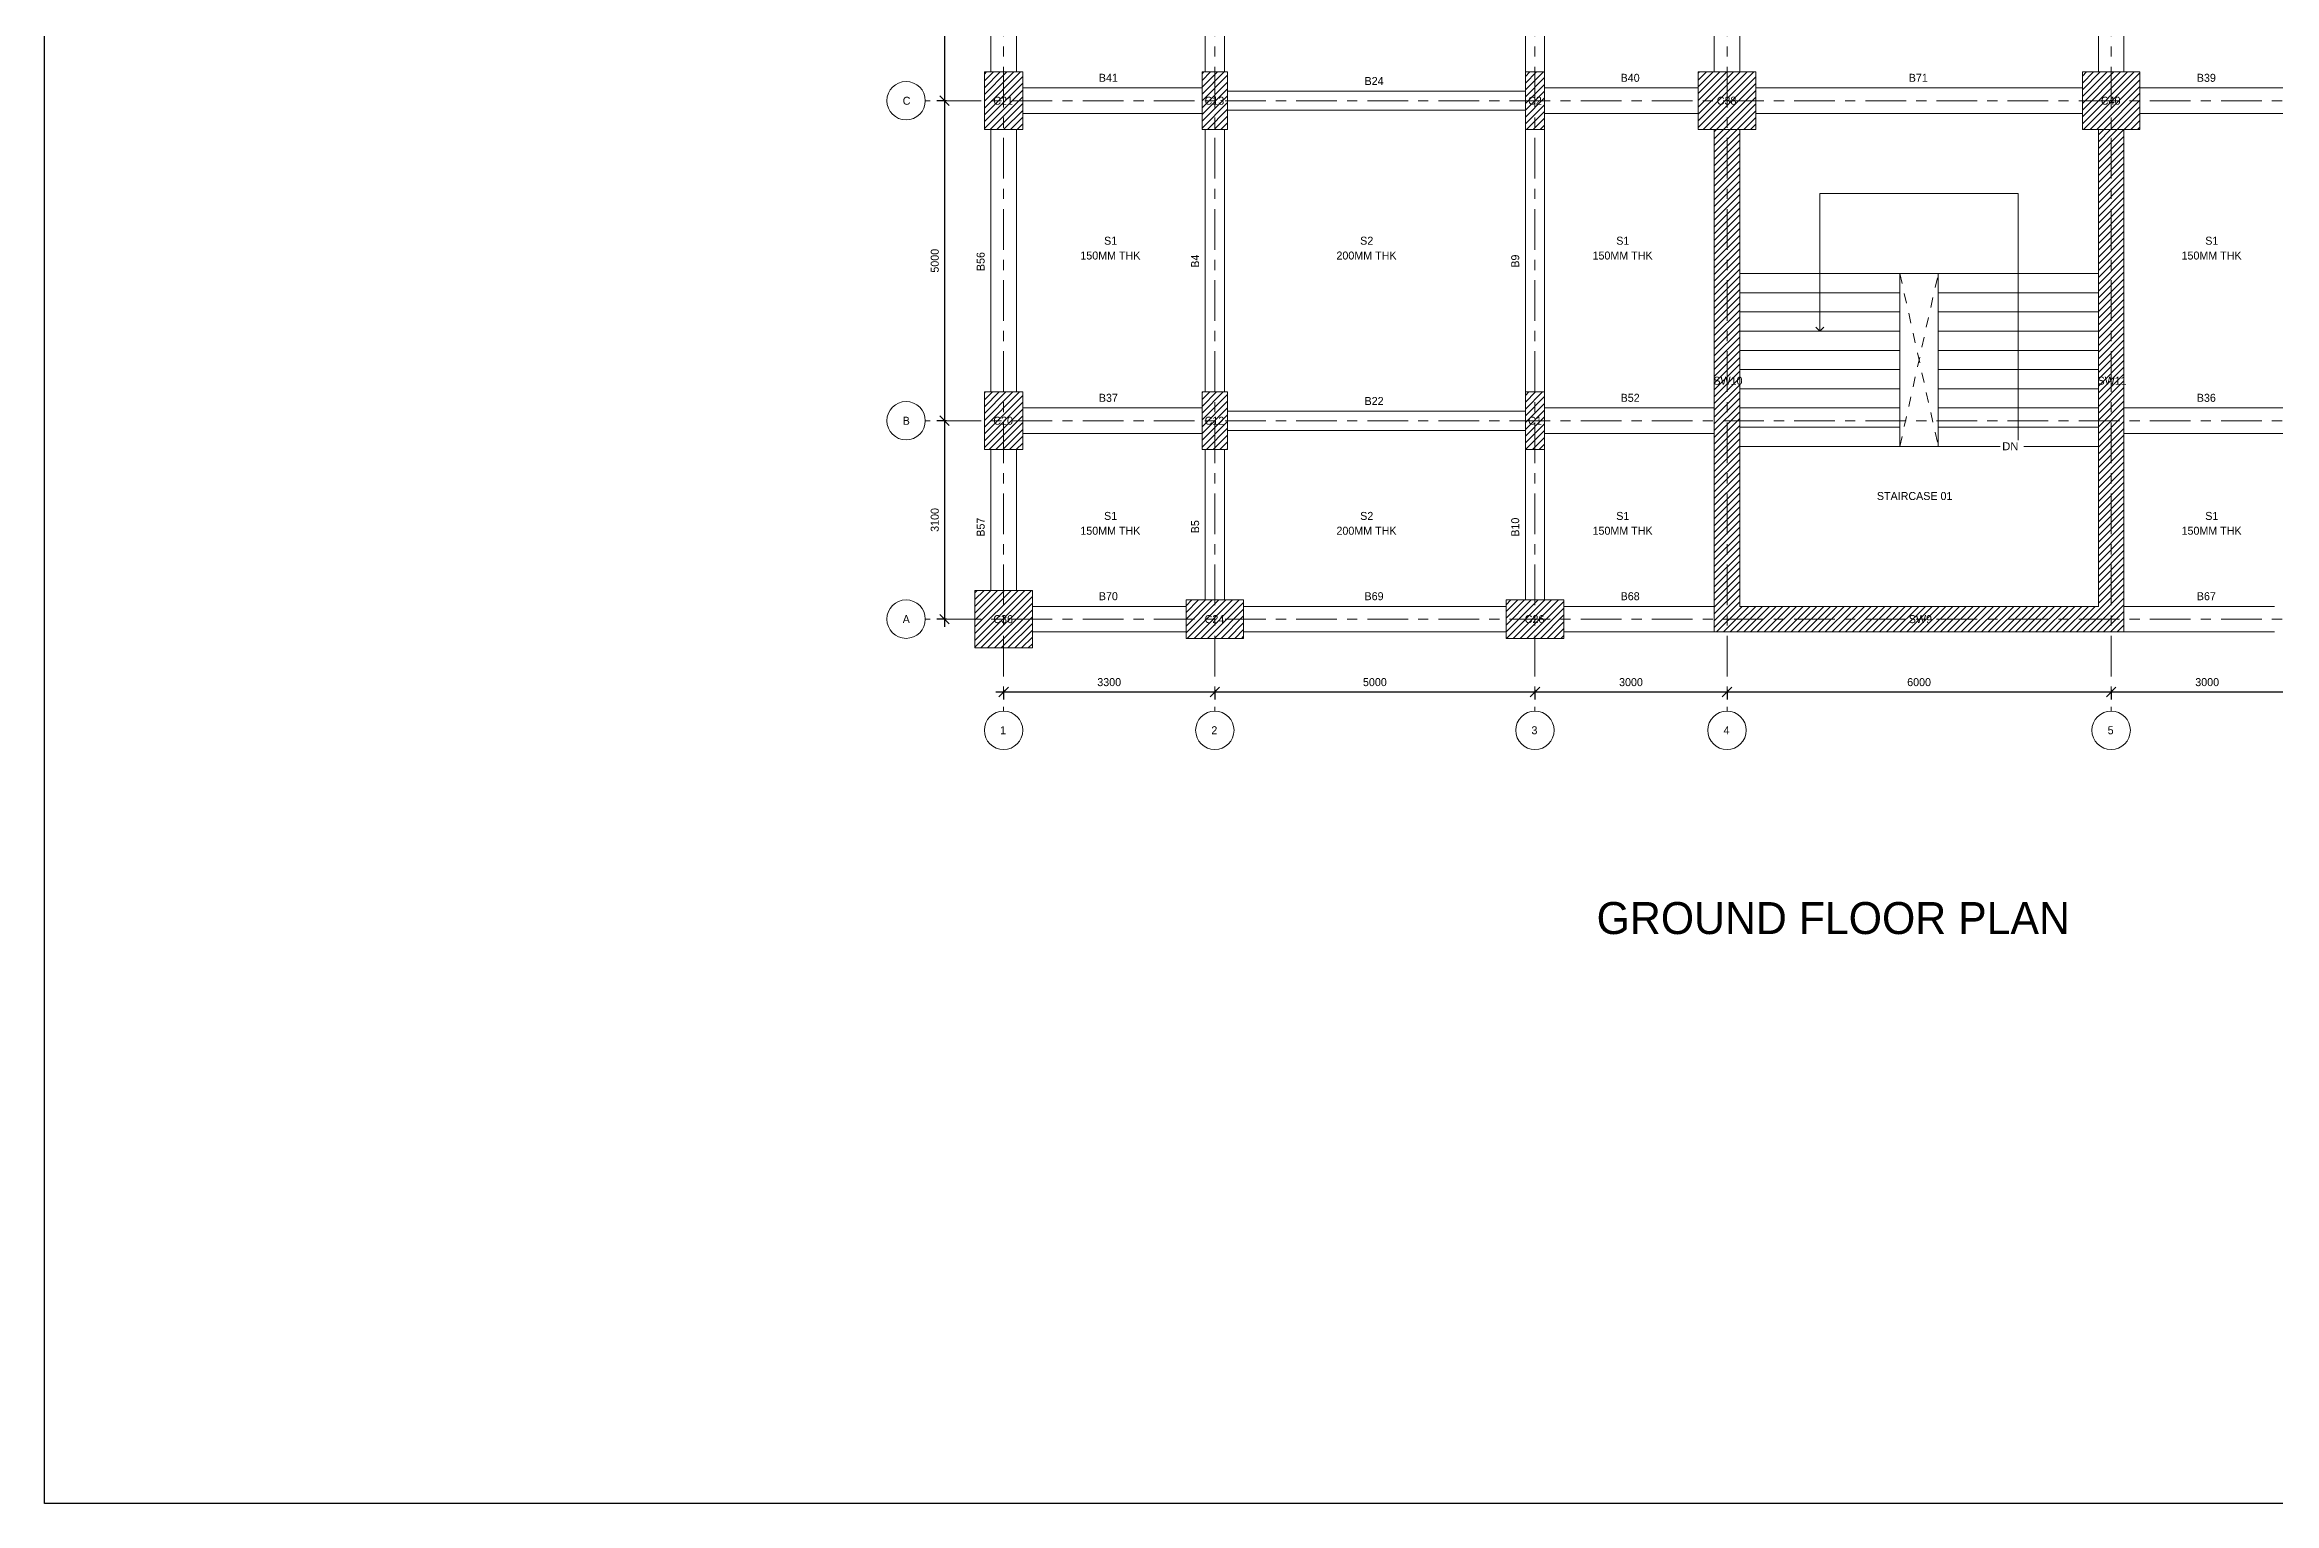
# Model space of a CAD drawing. Header units: millimetres. Extents: x -63539 to 256175, y -13917 to 28816.
# Drawn here: x -15279 to 19550, y -13917 to 8877 of the extents above; entities that cross this region are included whole.
import ezdxf

# ---------------------------------------------------------------- set-up
doc = ezdxf.new("R2010")
doc.units = ezdxf.units.MM
doc.header["$PDMODE"] = 35
for name, pattern in [('Dash', [6.35, 3.175, -3.175]), ('Grid Line', [22.225, 12.7, -3.175, 3.175, -3.175]), ('Overhead', [3.96875, 2.38125, -1.5875])]:
    doc.linetypes.add(name, pattern=pattern)
for name, color, linetype, lineweight in [('A-ANNO-DIMS', 211, 'Continuous', 9), ('A-CUTOUT', 9, 'Dash', 18), ('A-FLOR-IDEN', 11, 'Continuous', 9), ('Boundary', 40, 'Continuous', 30), ('Origin', 40, 'Continuous', 30), ('S-BEAM', 12, 'Continuous', 18), ('S-BEAM-IDEN', 2, 'Continuous', 9), ('S-COLS', 52, 'Continuous', 18), ('S-COLS-IDEN', 171, 'Continuous', 9), ('S-GRID', 3, 'Continuous', 9), ('S-GRID-IDEN', 3, 'Continuous', 9), ('S-STRS', 31, 'Continuous', 18), ('S-STRS-ANNO', 31, 'Continuous', 18), ('S-STRS-IDEN', 31, 'Continuous', 18)]:
    doc.layers.add(name, color=color, linetype=linetype, lineweight=lineweight)
doc.styles.add('Arial', font='arial.ttf', dxfattribs={"height": 125})
doc.styles.add('JetBrains Mono', font='JetBrainsMono-VariableFont_wght.ttf', dxfattribs={"height": 125})
doc.dimstyles.new('Diagonal_-_2_5mm_JetBrains_Mono', dxfattribs={"dimscale": 304.8, "dimtxt": 176.918969, "dimasz": 0.492126, "dimexe": 0.393701, "dimexo": 0.246063, "dimgap": 0.287073, "dimtad": 1, "dimdec": 0, "dimzin": 0, "dimdsep": 46, "dimtxsty": 'JetBrains Mono', "dimblk1": 'OBLIQUE', "dimblk2": 'OBLIQUE', "dimsah": 1, "dimcen": 0.09, "dimdle": 0.393701, "dimazin": 0, "dimtfac": 1, "dimtdec": 4, "dimtix": 1, "dimtmove": 0, "dimatfit": 3, "dimfxl": 1, "dimtvp": 1, "dimtfill": 1, "dimtolj": 1, "dimtzin": 0, "dimarcsym": 2})
pattern_1 = [(45, (0, 0), (-53.033, 53.033), [])]

# ---------------------------------------------------------------- blocks, each defined once
blk = doc.blocks.new('Grid - M_Grid Head - Circle-24584-01 1st Floor Lvl_')
at = {"layer": 'S-GRID-IDEN'}
blk.add_circle((0, 0), 6, dxfattribs=at)
blk = doc.blocks.new('_Oblique')
at = {"color": 0, "linetype": 'ByBlock', "lineweight": -2}
blk.add_line((-0.5, -0.5), (0.5, 0.5), dxfattribs=at)
blk = doc.blocks.new('DIMBLOCK1-01 1st Floor Lvl_')
at = {"layer": 'A-ANNO-DIMS', "color": 0, "lineweight": -2, "transparency": 16777216}
for p, q in [((-420, -1237), (3120, -1237)), ((-300, -1206), (-300, -1357)), ((3000, -1206), (3000, -1357))]:
    blk.add_line(p, q, dxfattribs=at)
at = {"layer": 'Defpoints', "color": 0, "transparency": 16777216}
for p in [(-300, -1131), (3000, -1131), (3000, -1237)]:
    blk.add_point(p, dxfattribs=at)
at = {"layer": 'A-ANNO-DIMS', "color": 0, "lineweight": -2, "transparency": 16777216, "xscale": 150, "yscale": 150, "zscale": 150, "rotation": 180}
blk.add_blockref('_Oblique', (-300, -1237), dxfattribs=at)
at = {"layer": 'A-ANNO-DIMS', "color": 0, "lineweight": -2, "transparency": 16777216, "xscale": 150, "yscale": 150, "zscale": 150}
blk.add_blockref('_Oblique', (3000, -1237), dxfattribs=at)
at = {"layer": 'A-ANNO-DIMS', "color": 0, "transparency": 16777216, "insert": (1350, -1085), "char_height": 125, "width": 496.29, "attachment_point": 5, "style": 'JetBrains Mono', "bg_fill": 3, "box_fill_scale": 1.1, "bg_fill_color": 9, "bg_fill_true_color": 13158600, "bg_fill_transparency": 0}
blk.add_mtext('\\A1;3300', dxfattribs=at)
blk = doc.blocks.new('DIMBLOCK2-01 1st Floor Lvl_')
at = {"layer": 'A-ANNO-DIMS', "color": 0, "lineweight": -2, "transparency": 16777216}
for p, q in [((2880, -1237), (8120, -1237)), ((3000, -1206), (3000, -1357)), ((8000, -1206), (8000, -1357))]:
    blk.add_line(p, q, dxfattribs=at)
at = {"layer": 'Defpoints', "color": 0, "transparency": 16777216}
for p in [(3000, -1131), (8000, -1131), (8000, -1237)]:
    blk.add_point(p, dxfattribs=at)
at = {"layer": 'A-ANNO-DIMS', "color": 0, "lineweight": -2, "transparency": 16777216, "xscale": 150, "yscale": 150, "zscale": 150, "rotation": 180}
blk.add_blockref('_Oblique', (3000, -1237), dxfattribs=at)
at = {"layer": 'A-ANNO-DIMS', "color": 0, "lineweight": -2, "transparency": 16777216, "xscale": 150, "yscale": 150, "zscale": 150}
blk.add_blockref('_Oblique', (8000, -1237), dxfattribs=at)
at = {"layer": 'A-ANNO-DIMS', "color": 0, "transparency": 16777216, "insert": (5500, -1085), "char_height": 125, "width": 496.29, "attachment_point": 5, "style": 'JetBrains Mono', "bg_fill": 3, "box_fill_scale": 1.1, "bg_fill_color": 9, "bg_fill_true_color": 13158600, "bg_fill_transparency": 0}
blk.add_mtext('\\A1;5000', dxfattribs=at)
blk = doc.blocks.new('DIMBLOCK3-01 1st Floor Lvl_')
at = {"layer": 'A-ANNO-DIMS', "color": 0, "lineweight": -2, "transparency": 16777216}
for p, q in [((7880, -1237), (11120, -1237)), ((8000, -1206), (8000, -1357)), ((11000, -1206), (11000, -1357))]:
    blk.add_line(p, q, dxfattribs=at)
at = {"layer": 'Defpoints', "color": 0, "transparency": 16777216}
for p in [(8000, -1131), (11000, -1131), (11000, -1237)]:
    blk.add_point(p, dxfattribs=at)
at = {"layer": 'A-ANNO-DIMS', "color": 0, "lineweight": -2, "transparency": 16777216, "xscale": 150, "yscale": 150, "zscale": 150, "rotation": 180}
blk.add_blockref('_Oblique', (8000, -1237), dxfattribs=at)
at = {"layer": 'A-ANNO-DIMS', "color": 0, "lineweight": -2, "transparency": 16777216, "xscale": 150, "yscale": 150, "zscale": 150}
blk.add_blockref('_Oblique', (11000, -1237), dxfattribs=at)
at = {"layer": 'A-ANNO-DIMS', "color": 0, "transparency": 16777216, "insert": (9500, -1085), "char_height": 125, "width": 496.29, "attachment_point": 5, "style": 'JetBrains Mono', "bg_fill": 3, "box_fill_scale": 1.1, "bg_fill_color": 9, "bg_fill_true_color": 13158600, "bg_fill_transparency": 0}
blk.add_mtext('\\A1;3000', dxfattribs=at)
blk = doc.blocks.new('DIMBLOCK4-01 1st Floor Lvl_')
at = {"layer": 'A-ANNO-DIMS', "color": 0, "lineweight": -2, "transparency": 16777216}
for p, q in [((10880, -1237), (17120, -1237)), ((11000, -1206), (11000, -1357)), ((17000, -1206), (17000, -1357))]:
    blk.add_line(p, q, dxfattribs=at)
at = {"layer": 'Defpoints', "color": 0, "transparency": 16777216}
for p in [(11000, -1131), (17000, -1131), (17000, -1237)]:
    blk.add_point(p, dxfattribs=at)
at = {"layer": 'A-ANNO-DIMS', "color": 0, "lineweight": -2, "transparency": 16777216, "xscale": 150, "yscale": 150, "zscale": 150, "rotation": 180}
blk.add_blockref('_Oblique', (11000, -1237), dxfattribs=at)
at = {"layer": 'A-ANNO-DIMS', "color": 0, "lineweight": -2, "transparency": 16777216, "xscale": 150, "yscale": 150, "zscale": 150}
blk.add_blockref('_Oblique', (17000, -1237), dxfattribs=at)
at = {"layer": 'A-ANNO-DIMS', "color": 0, "transparency": 16777216, "insert": (14000, -1085), "char_height": 125, "width": 496.29, "attachment_point": 5, "style": 'JetBrains Mono', "bg_fill": 3, "box_fill_scale": 1.1, "bg_fill_color": 9, "bg_fill_true_color": 13158600, "bg_fill_transparency": 0}
blk.add_mtext('\\A1;6000', dxfattribs=at)
blk = doc.blocks.new('DIMBLOCK5-01 1st Floor Lvl_')
at = {"layer": 'A-ANNO-DIMS', "color": 0, "lineweight": -2, "transparency": 16777216}
for p, q in [((16880, -1237), (20120, -1237)), ((17000, -1206), (17000, -1357)), ((20000, -1206), (20000, -1357))]:
    blk.add_line(p, q, dxfattribs=at)
at = {"layer": 'Defpoints', "color": 0, "transparency": 16777216}
for p in [(17000, -1131), (20000, -1131), (20000, -1237)]:
    blk.add_point(p, dxfattribs=at)
at = {"layer": 'A-ANNO-DIMS', "color": 0, "lineweight": -2, "transparency": 16777216, "xscale": 150, "yscale": 150, "zscale": 150, "rotation": 180}
blk.add_blockref('_Oblique', (17000, -1237), dxfattribs=at)
at = {"layer": 'A-ANNO-DIMS', "color": 0, "lineweight": -2, "transparency": 16777216, "xscale": 150, "yscale": 150, "zscale": 150}
blk.add_blockref('_Oblique', (20000, -1237), dxfattribs=at)
at = {"layer": 'A-ANNO-DIMS', "color": 0, "transparency": 16777216, "insert": (18500, -1085), "char_height": 125, "width": 496.29, "attachment_point": 5, "style": 'JetBrains Mono', "bg_fill": 3, "box_fill_scale": 1.1, "bg_fill_color": 9, "bg_fill_true_color": 13158600, "bg_fill_transparency": 0}
blk.add_mtext('\\A1;3000', dxfattribs=at)
blk = doc.blocks.new('DIMBLOCK10-01 1st Floor Lvl_')
at = {"layer": 'A-ANNO-DIMS', "color": 0, "lineweight": -2, "transparency": 16777216}
for p, q in [((-1191, 11000), (-1342, 11000)), ((-1222, 11120), (-1222, 7880)), ((-1191, 8000), (-1342, 8000))]:
    blk.add_line(p, q, dxfattribs=at)
at = {"layer": 'Defpoints', "color": 0, "transparency": 16777216}
for p in [(-1116, 11000), (-1222, 8000), (-1116, 8000)]:
    blk.add_point(p, dxfattribs=at)
at = {"layer": 'A-ANNO-DIMS', "color": 0, "lineweight": -2, "transparency": 16777216, "xscale": 150, "yscale": 150, "zscale": 150}
for p, rotation in [((-1222, 11000), 90), ((-1222, 8000), 270)]:
    blk.add_blockref('_Oblique', p, dxfattribs=dict(at, rotation=rotation))
at = {"layer": 'A-ANNO-DIMS', "color": 0, "transparency": 16777216, "insert": (-1374, 9500), "char_height": 125, "width": 496.29, "attachment_point": 5, "rotation": 90, "style": 'JetBrains Mono', "bg_fill": 3, "box_fill_scale": 1.1, "bg_fill_color": 9, "bg_fill_true_color": 13158600, "bg_fill_transparency": 0}
blk.add_mtext('\\A1;3000', dxfattribs=at)
blk = doc.blocks.new('DIMBLOCK11-01 1st Floor Lvl_')
at = {"layer": 'A-ANNO-DIMS', "color": 0, "lineweight": -2, "transparency": 16777216}
for p, q in [((-1222, 8120), (-1222, 2880)), ((-1191, 8000), (-1342, 8000)), ((-1191, 3000), (-1342, 3000))]:
    blk.add_line(p, q, dxfattribs=at)
at = {"layer": 'Defpoints', "color": 0, "transparency": 16777216}
for p in [(-1116, 8000), (-1222, 3000), (-1116, 3000)]:
    blk.add_point(p, dxfattribs=at)
at = {"layer": 'A-ANNO-DIMS', "color": 0, "lineweight": -2, "transparency": 16777216, "xscale": 150, "yscale": 150, "zscale": 150}
for p, rotation in [((-1222, 8000), 90), ((-1222, 3000), 270)]:
    blk.add_blockref('_Oblique', p, dxfattribs=dict(at, rotation=rotation))
at = {"layer": 'A-ANNO-DIMS', "color": 0, "transparency": 16777216, "insert": (-1374, 5500), "char_height": 125, "width": 496.29, "attachment_point": 5, "rotation": 90, "style": 'JetBrains Mono', "bg_fill": 3, "box_fill_scale": 1.1, "bg_fill_color": 9, "bg_fill_true_color": 13158600, "bg_fill_transparency": 0}
blk.add_mtext('\\A1;5000', dxfattribs=at)
blk = doc.blocks.new('DIMBLOCK12-01 1st Floor Lvl_')
at = {"layer": 'A-ANNO-DIMS', "color": 0, "lineweight": -2, "transparency": 16777216}
for p, q in [((-1191, 3000), (-1342, 3000)), ((-1222, 3120), (-1222, -220)), ((-1191, -100), (-1342, -100))]:
    blk.add_line(p, q, dxfattribs=at)
at = {"layer": 'Defpoints', "color": 0, "transparency": 16777216}
for p in [(-1116, 3000), (-1222, -100), (-1116, -100)]:
    blk.add_point(p, dxfattribs=at)
at = {"layer": 'A-ANNO-DIMS', "color": 0, "lineweight": -2, "transparency": 16777216, "xscale": 150, "yscale": 150, "zscale": 150}
for p, rotation in [((-1222, 3000), 90), ((-1222, -100), 270)]:
    blk.add_blockref('_Oblique', p, dxfattribs=dict(at, rotation=rotation))
at = {"layer": 'A-ANNO-DIMS', "color": 0, "transparency": 16777216, "insert": (-1374, 1450), "char_height": 125, "width": 496.29, "attachment_point": 5, "rotation": 90, "style": 'JetBrains Mono', "bg_fill": 3, "box_fill_scale": 1.1, "bg_fill_color": 9, "bg_fill_true_color": 13158600, "bg_fill_transparency": 0}
blk.add_mtext('\\A1;3100', dxfattribs=at)

msp = doc.modelspace()

# ---------------------------------------------------------------- hatches: boundary and pattern name
at = {"layer": 'S-COLS'}
h = msp.add_hatch(dxfattribs=at)
h.set_pattern_fill('FP_2', color=8, style=0, pattern_type=2)
h.set_pattern_definition(pattern_1)
h.paths.add_polyline_path([(0, 7550), (0, 8450), (-600, 8450), (-600, 7550)])
h = msp.add_hatch(dxfattribs=at)
h.set_pattern_fill('FP_1', color=8, style=0, pattern_type=2)
h.set_pattern_definition(pattern_1)
h.paths.add_polyline_path([(3200, 7550), (3200, 8450), (2800, 8450), (2800, 7550)])
h = msp.add_hatch(dxfattribs=at)
h.set_pattern_fill('FP_1', color=8, style=0, pattern_type=2)
h.set_pattern_definition(pattern_1)
h.paths.add_polyline_path([(8150, 7550), (8150, 8450), (7850, 8450), (7850, 7550)])
h = msp.add_hatch(dxfattribs=at)
h.set_pattern_fill('FP_1', color=8, style=0, pattern_type=2)
h.set_pattern_definition(pattern_1)
h.paths.add_polyline_path([(11450, 7550), (11450, 8450), (10550, 8450), (10550, 7550)])
h = msp.add_hatch(dxfattribs=at)
h.set_pattern_fill('FP_1', color=8, style=0, pattern_type=2)
h.set_pattern_definition(pattern_1)
h.paths.add_polyline_path([(17450, 7550), (17450, 8450), (16550, 8450), (16550, 7550)])
h = msp.add_hatch(dxfattribs=at)
h.set_pattern_fill('FP_1', color=8, style=0, pattern_type=2)
h.set_pattern_definition(pattern_1)
h.paths.add_polyline_path([(11200, -300), (11200, 7550), (10800, 7550), (10800, -300)])
h = msp.add_hatch(dxfattribs=at)
h.set_pattern_fill('FP_1', color=8, style=0, pattern_type=2)
h.set_pattern_definition(pattern_1)
h.paths.add_polyline_path([(17200, -300), (17200, 7550), (16800, 7550), (16800, -300)])
h = msp.add_hatch(dxfattribs=at)
h.set_pattern_fill('FP_1', color=8, style=0, pattern_type=2)
h.set_pattern_definition(pattern_1)
h.paths.add_polyline_path([(0, 2550), (0, 3450), (-600, 3450), (-600, 2550)])
h = msp.add_hatch(dxfattribs=at)
h.set_pattern_fill('FP_1', color=8, style=0, pattern_type=2)
h.set_pattern_definition(pattern_1)
h.paths.add_polyline_path([(3200, 2550), (3200, 3450), (2800, 3450), (2800, 2550)])
h = msp.add_hatch(dxfattribs=at)
h.set_pattern_fill('FP_1', color=8, style=0, pattern_type=2)
h.set_pattern_definition(pattern_1)
h.paths.add_polyline_path([(7850, 2550), (8150, 2550), (8150, 3450), (7850, 3450), (7850, 3395.8)])
h = msp.add_hatch(dxfattribs=at)
h.set_pattern_fill('FP_1', color=8, style=0, pattern_type=2)
h.set_pattern_definition(pattern_1)
h.paths.add_polyline_path([(150, -550), (150, 350), (-750, 350), (-750, -550)])
h = msp.add_hatch(dxfattribs=at)
h.set_pattern_fill('FP_1', color=8, style=0, pattern_type=2)
h.set_pattern_definition(pattern_1)
h.paths.add_polyline_path([(3450, -400), (3450, 200), (2550, 200), (2550, -400)])
h = msp.add_hatch(dxfattribs=at)
h.set_pattern_fill('FP_1', color=8, style=0, pattern_type=2)
h.set_pattern_definition(pattern_1)
h.paths.add_polyline_path([(8450, -400), (8450, 200), (7550, 200), (7550, -400)])
h = msp.add_hatch(dxfattribs=at)
h.set_pattern_fill('FP_1', color=8, style=0, pattern_type=2)
h.set_pattern_definition(pattern_1)
h.paths.add_polyline_path([(16800, -300), (16800, 100), (11200, 100), (11200, -300), (14379, -300)])

# ---------------------------------------------------------------- linework, layer by layer
at = {"layer": 'A-CUTOUT', "ltscale": 50}
for p, q in [((13700, 5300), (14300, 2600)), ((13700, 2600), (14300, 5300))]:
    msp.add_line(p, q, dxfattribs=at)
at = {"layer": 'Origin'}
msp.add_point((11200, 7550), dxfattribs=at)
at = {"layer": 'S-BEAM'}
for p, q in [((-500, 10550), (-500, 8450)), ((-100, 8450), (-100, 10550)), ((2850, 10550), (2850, 8450)), ((3150, 8450), (3150, 10550)), ((7850, 10550), (7850, 8450)), ((8150, 8450), (8150, 10550)), ((10800, 10596.9), (10800, 8450)), ((11200, 8450), (11200, 10596.9)), ((16800, 10596.9), (16800, 8450)), ((17200, 8450), (17200, 10596.9)), ((2800, 8200), (0, 8200)), ((7850, 8150), (3200, 8150)), ((10550, 8200), (8150, 8200)), ((16550, 8200), (11450, 8200)), ((19850, 8200), (17450, 8200)), ((0, 7800), (2800, 7800)), ((3200, 7850), (7850, 7850)), ((8150, 7800), (10550, 7800)), ((11450, 7800), (16550, 7800)), ((17450, 7800), (19850, 7800)), ((-500, 7550), (-500, 3450)), ((-100, 3450), (-100, 7550)), ((2850, 7550), (2850, 3450)), ((3150, 3450), (3150, 7550)), ((7850, 7550), (7850, 3450)), ((8150, 3450), (8150, 7550)), ((2800, 3200), (0, 3200)), ((7850, 3150), (3200, 3150)), ((10800, 3200), (8150, 3200)), ((19850, 3200), (17200, 3200)), ((0, 2800), (2800, 2800)), ((3200, 2850), (7850, 2850)), ((8150, 2800), (10800, 2800)), ((17200, 2800), (19850, 2800)), ((-500, 2550), (-500, 350)), ((-100, 350), (-100, 2550)), ((2850, 2550), (2850, 200)), ((3150, 200), (3150, 2550)), ((7850, 2550), (7850, 200)), ((8150, 200), (8150, 2550)), ((2550, 100), (150, 100)), ((7550, 100), (3450, 100)), ((10800, 100), (8450, 100)), ((19550, 100), (17200, 100)), ((150, -300), (2550, -300)), ((3450, -300), (7550, -300)), ((8450, -300), (10800, -300)), ((17200, -300), (19550, -300))]:
    msp.add_line(p, q, dxfattribs=at)
at = {"layer": 'S-COLS'}
for p, q in [((-600, 8450), (0, 8450)), ((-600, 7550), (-600, 8450)), ((0, 8450), (0, 7550)), ((2800, 8450), (3200, 8450)), ((2800, 7550), (2800, 8450)), ((3200, 8450), (3200, 7550)), ((7850, 8450), (8150, 8450)), ((7850, 7550), (7850, 8450)), ((8150, 8450), (8150, 7550)), ((10550, 8450), (11450, 8450)), ((10550, 7550), (10550, 8450)), ((11450, 8450), (11450, 7550)), ((16550, 8450), (17450, 8450)), ((16550, 7550), (16550, 8450)), ((17450, 8450), (17450, 7550)), ((0, 7550), (-600, 7550)), ((3200, 7550), (2800, 7550)), ((8150, 7550), (7850, 7550)), ((11450, 7550), (10550, 7550)), ((10800, 7550), (11200, 7550)), ((10800, -300), (10800, 7550)), ((11200, 7550), (11200, 100)), ((17450, 7550), (16550, 7550)), ((16800, 7550), (17200, 7550)), ((16800, 100), (16800, 7550)), ((17200, 7550), (17200, -300)), ((-600, 3450), (0, 3450)), ((-600, 2550), (-600, 3450)), ((0, 3450), (0, 2550)), ((2800, 3450), (3200, 3450)), ((2800, 2550), (2800, 3450)), ((3200, 3450), (3200, 2550)), ((7850, 3450), (8150, 3450)), ((7850, 2550), (7850, 3450)), ((8150, 3450), (8150, 2550)), ((0, 2550), (-600, 2550)), ((3200, 2550), (2800, 2550)), ((8150, 2550), (7850, 2550)), ((-750, 350), (150, 350)), ((-750, -550), (-750, 350)), ((150, 350), (150, -550)), ((2550, 200), (3450, 200)), ((2550, -400), (2550, 200)), ((3450, 200), (3450, -400)), ((7550, 200), (8450, 200)), ((7550, -400), (7550, 200)), ((8450, 200), (8450, -400)), ((11200, 100), (16800, 100)), ((11200, -300), (10800, -300)), ((16800, -300), (11200, -300)), ((17200, -300), (16800, -300)), ((150, -550), (-750, -550)), ((3450, -400), (2550, -400)), ((8450, -400), (7550, -400))]:
    msp.add_line(p, q, dxfattribs=at)
at = {"layer": 'S-GRID', "linetype": 'Grid Line', "ltscale": 50}
for p, q in [((-300, 21865.2), (-300, -1537.1)), ((3000, 21865.2), (3000, -1537.1)), ((8000, 21865.2), (8000, -1537.1)), ((11000, 21865.2), (11000, -1537.1)), ((17000, 21865.2), (17000, -1537.1)), ((30464.7, 8000), (-1522.2, 8000)), ((30464.7, 3000), (-1522.2, 3000)), ((30464.7, -100), (-1522.2, -100))]:
    msp.add_line(p, q, dxfattribs=at)
at = {"layer": 'S-STRS'}
for p, q in [((11200, 5300), (13700, 5300)), ((13700, 5300), (14300, 5300)), ((13700, 5000), (13700, 5300)), ((16800, 5300), (14300, 5300)), ((14300, 5300), (14300, 5000)), ((11200, 5000), (13700, 5000)), ((13700, 4700), (13700, 5000)), ((14300, 5000), (14300, 4700)), ((16800, 5000), (14300, 5000)), ((11200, 4700), (13700, 4700)), ((13700, 4400), (13700, 4700)), ((14300, 4700), (14300, 4400)), ((16800, 4700), (14300, 4700)), ((11200, 4400), (13700, 4400)), ((13700, 4100), (13700, 4400)), ((14300, 4400), (14300, 4100)), ((16800, 4400), (14300, 4400)), ((11200, 4100), (13700, 4100)), ((13700, 3800), (13700, 4100)), ((14300, 4100), (14300, 3800)), ((16800, 4100), (14300, 4100)), ((11200, 3800), (13700, 3800)), ((11200, 3500), (13700, 3500)), ((13700, 3500), (13700, 3800)), ((13700, 3200), (13700, 3500)), ((14300, 3800), (14300, 3500)), ((16800, 3800), (14300, 3800)), ((14300, 3500), (14300, 3200)), ((16800, 3500), (14300, 3500)), ((11200, 3200), (13700, 3200)), ((13700, 2900), (13700, 3200)), ((14300, 3200), (14300, 2900)), ((16800, 3200), (14300, 3200)), ((11200, 2900), (13700, 2900)), ((13700, 2600), (13700, 2900)), ((14300, 2900), (14300, 2600)), ((16800, 2900), (14300, 2900)), ((11200, 2600), (11200, 100)), ((14300, 2600), (11200, 2600)), ((16800, 2600), (14300, 2600)), ((16800, 100), (16800, 2600)), ((11200, 100), (16800, 100))]:
    msp.add_line(p, q, dxfattribs=at)
at = {"layer": 'S-STRS', "linetype": 'Overhead'}
for p, q in [((11200, 5300), (13700, 5300)), ((16800, 5300), (14300, 5300)), ((11200, 5000), (13700, 5000)), ((16800, 5000), (14300, 5000)), ((11200, 4700), (13700, 4700)), ((16800, 4700), (14300, 4700)), ((11200, 4400), (13700, 4400)), ((16800, 4400), (14300, 4400)), ((11200, 4100), (13700, 4100)), ((16800, 4100), (14300, 4100)), ((11200, 3800), (13700, 3800)), ((11200, 3500), (13700, 3500)), ((16800, 3800), (14300, 3800)), ((16800, 3500), (14300, 3500)), ((11200, 3200), (13700, 3200)), ((16800, 3200), (14300, 3200)), ((11200, 2900), (13700, 2900)), ((16800, 2900), (14300, 2900)), ((16800, 2600), (14300, 2600))]:
    msp.add_line(p, q, dxfattribs=at)
at = {"layer": 'S-STRS-ANNO'}
for p, q in [((12450, 6550), (15550, 6550)), ((12450, 5300), (12450, 6550)), ((15550, 6550), (15550, 5300)), ((12450, 5000), (12450, 5300)), ((15550, 5300), (15550, 5000)), ((12450, 4700), (12450, 5000)), ((15550, 5000), (15550, 4700)), ((12450, 4400), (12450, 4700)), ((15550, 4700), (15550, 4400)), ((12450, 4400), (12387.5, 4462.5)), ((12450, 4400), (12512.5, 4462.5)), ((15550, 4400), (15550, 4100)), ((15550, 4100), (15550, 3800)), ((15550, 3800), (15550, 3500)), ((15550, 3500), (15550, 3200)), ((15550, 3200), (15550, 2900)), ((15550, 2900), (15550, 2600))]:
    msp.add_line(p, q, dxfattribs=at)

# ---------------------------------------------------------------- block references
at = {"layer": 'S-GRID-IDEN', "xscale": 49.99999999999998, "yscale": 49.99999999999998, "zscale": 49.99999999999998}
for p, rotation in [((-1822.2, 8000), 89.99999999999982), ((-1822.2, 3000), 89.99999999999982), ((-1822.2, -100), 89.99999999999982), ((-300, -1837.1), 180), ((3000, -1837.1), 180), ((8000, -1837.1), 180), ((11000, -1837.1), 180), ((17000, -1837.1), 180)]:
    msp.add_blockref('Grid - M_Grid Head - Circle-24584-01 1st Floor Lvl_', p, dxfattribs=dict(at, rotation=rotation))

# ---------------------------------------------------------------- texts
at = {"layer": 'A-CUTOUT', "insert": (8963.2, -4520.6), "char_height": 500, "attachment_point": 1, "style": 'JetBrains Mono'}
msp.add_mtext_dynamic_manual_height_columns('GROUND FLOOR PLAN', width=10206.072, gutter_width=1, heights=[0], dxfattribs=at)
at = {"layer": 'A-FLOR-IDEN', "char_height": 125, "width": 256.54, "attachment_point": 1, "style": 'JetBrains Mono', "bg_fill": 3, "box_fill_scale": 1.25, "bg_fill_color": 9, "bg_fill_true_color": 13158600, "bg_fill_transparency": 0}
for s, insert in [('S1', (1270.1, 5875.3)), ('S2', (5270.1, 5875.3)), ('S1', (9270.1, 5875.3)), ('S1', (18470.1, 5875.3)), ('S1', (1270.1, 1575.3)), ('S2', (5270.1, 1575.3)), ('S1', (9270.1, 1575.3)), ('S1', (18470.1, 1575.3))]:
    msp.add_mtext(s, dxfattribs=dict(at, insert=insert))
at = {"layer": 'S-BEAM-IDEN', "char_height": 125, "width": 384.81, "attachment_point": 1, "style": 'JetBrains Mono'}
for s, insert in [('B41', (1188.3, 8420.6)), ('B24', (5338.3, 8370.6)), ('B40', (9338.3, 8420.6)), ('B71', (13838.3, 8420.6)), ('B39', (18338.3, 8420.6)), ('B37', (1188.3, 3420.6)), ('B22', (5338.3, 3370.6)), ('B52', (9338.3, 3420.6)), ('B36', (18338.3, 3420.6)), ('B70', (1188.3, 320.6)), ('B69', (5338.3, 320.6)), ('B68', (9338.3, 320.6)), ('B67', (18338.3, 320.6))]:
    msp.add_mtext(s, dxfattribs=dict(at, insert=insert))
at = {"layer": 'S-BEAM-IDEN', "char_height": 125, "attachment_point": 1, "rotation": 90, "style": 'JetBrains Mono'}
for s, insert, width in [('B56', (-720.6, 5338.3), 384.81), ('B4', (2629.4, 5391.3), 256.54), ('B9', (7629.4, 5391.3), 256.54), ('B57', (-720.6, 1188.3), 384.81), ('B5', (2629.4, 1241.3), 256.54), ('B10', (7629.4, 1188.3), 384.81)]:
    msp.add_mtext(s, dxfattribs=dict(at, insert=insert, width=width))
at = {"layer": 'S-COLS-IDEN', "char_height": 125, "attachment_point": 1, "style": 'JetBrains Mono'}
for s, insert, width in [('C21', (-459.8, 8062.7), 384.81), ('C13', (2840.2, 8062.7), 384.81), ('C2', (7893.2, 8062.7), 256.54), ('C38', (10840.2, 8062.7), 384.81), ('C40', (16840.2, 8062.7), 384.81), ('SW10', (10787.5, 3687.7), 513.08), ('SW11', (16787.5, 3687.7), 513.08), ('C20', (-459.8, 3062.7), 384.81), ('C12', (2840.2, 3062.7), 384.81), ('C1', (7893.2, 3062.7), 256.54), ('C36', (-459.8, -37.3), 384.81), ('C24', (2840.2, -37.3), 384.81), ('C26', (7840.2, -37.3), 384.81), ('SW9', (13840.2, -37.3), 384.81)]:
    msp.add_mtext(s, dxfattribs=dict(at, insert=insert, width=width))
at = {"layer": 'S-STRS-IDEN', "insert": (13340.9, 1886.7), "char_height": 125, "width": 1539.24, "attachment_point": 1, "style": 'JetBrains Mono', "bg_fill": 3, "box_fill_scale": 1.25, "bg_fill_color": 9, "bg_fill_true_color": 13158600, "bg_fill_transparency": 0}
msp.add_mtext('STAIRCASE 01', dxfattribs=at)

# ---------------------------------------------------------------- next in the draw order: texts
at = {"layer": 'A-FLOR-IDEN', "char_height": 125, "width": 1154.43, "attachment_point": 1, "style": 'JetBrains Mono', "bg_fill": 3, "box_fill_scale": 1.25, "bg_fill_color": 9, "bg_fill_true_color": 13158600, "bg_fill_transparency": 0}
for s, insert in [('150MM THK', (899.6, 5643.8)), ('200MM THK', (4899.6, 5643.8)), ('150MM THK', (8899.6, 5643.8)), ('150MM THK', (18099.6, 5643.8)), ('150MM THK', (899.6, 1343.8)), ('200MM THK', (4899.6, 1343.8)), ('150MM THK', (8899.6, 1343.8)), ('150MM THK', (18099.6, 1343.8))]:
    msp.add_mtext(s, dxfattribs=dict(at, insert=insert))
at = {"layer": 'S-GRID-IDEN', "char_height": 125, "width": 128.27, "attachment_point": 1, "style": 'JetBrains Mono', "bg_fill": 3, "box_fill_scale": 1.25, "bg_fill_color": 9, "bg_fill_true_color": 13158600, "bg_fill_transparency": 0}
for s, insert in [('C', (-1875.4, 8062.1)), ('B', (-1875.4, 3062.1)), ('A', (-1875.4, -37.9)), ('1', (-354.4, -1773.7)), ('2', (2945.6, -1773.7)), ('3', (7945.6, -1773.7)), ('4', (10945.6, -1773.7)), ('5', (16945.6, -1773.7))]:
    msp.add_mtext(s, dxfattribs=dict(at, insert=insert))
at = {"layer": 'S-STRS-IDEN', "insert": (15298.9, 2664.2), "char_height": 125, "width": 301.369, "attachment_point": 1, "line_spacing_factor": 0.941778, "style": 'Arial', "bg_fill": 3, "box_fill_scale": 1.25, "bg_fill_color": 9, "bg_fill_true_color": 13158600, "bg_fill_transparency": 0}
msp.add_mtext('DN', dxfattribs=at)

# ---------------------------------------------------------------- next in the draw order: dimensions: what is measured, and where the dimension line sits
at = {"layer": 'A-ANNO-DIMS'}
dim = msp.add_linear_dim(base=(-1222.2, 8000), p1=(-1116.1, 11000), p2=(-1116.1, 8000), angle=90, dimstyle='Diagonal_-_2_5mm_JetBrains_Mono', override={"dimpost": '<>', "dimfxl": 3000}, dxfattribs=at)
dim.commit()
dim.dimension.update_dxf_attribs({"geometry": 'DIMBLOCK10-01 1st Floor Lvl_', "text_midpoint": (-1373.9, 9500)})
dim = msp.add_linear_dim(base=(3000, -1237.1), p1=(-300, -1131.1), p2=(3000, -1131.1), dimstyle='Diagonal_-_2_5mm_JetBrains_Mono', override={"dimpost": '<>', "dimfxl": 3300}, dxfattribs=at)
dim.commit()
dim.dimension.update_dxf_attribs({"geometry": 'DIMBLOCK1-01 1st Floor Lvl_', "text_midpoint": (1350, -1085.4)})

# ---------------------------------------------------------------- next in the draw order: dimensions: what is measured, and where the dimension line sits
dim = msp.add_linear_dim(base=(-1222.2, 3000), p1=(-1116.1, 8000), p2=(-1116.1, 3000), angle=90, dimstyle='Diagonal_-_2_5mm_JetBrains_Mono', override={"dimpost": '<>', "dimfxl": 5000}, dxfattribs=at)
dim.commit()
dim.dimension.update_dxf_attribs({"geometry": 'DIMBLOCK11-01 1st Floor Lvl_', "text_midpoint": (-1373.9, 5500)})
dim = msp.add_linear_dim(base=(8000, -1237.1), p1=(3000, -1131.1), p2=(8000, -1131.1), dimstyle='Diagonal_-_2_5mm_JetBrains_Mono', override={"dimpost": '<>', "dimfxl": 5000}, dxfattribs=at)
dim.commit()
dim.dimension.update_dxf_attribs({"geometry": 'DIMBLOCK2-01 1st Floor Lvl_', "text_midpoint": (5500, -1085.4)})

# ---------------------------------------------------------------- next in the draw order: dimensions: what is measured, and where the dimension line sits
dim = msp.add_linear_dim(base=(-1222.2, -100), p1=(-1116.1, 3000), p2=(-1116.1, -100), angle=90, dimstyle='Diagonal_-_2_5mm_JetBrains_Mono', override={"dimpost": '<>', "dimfxl": 3100}, dxfattribs=at)
dim.commit()
dim.dimension.update_dxf_attribs({"geometry": 'DIMBLOCK12-01 1st Floor Lvl_', "text_midpoint": (-1373.9, 1450)})
dim = msp.add_linear_dim(base=(11000, -1237.1), p1=(8000, -1131.1), p2=(11000, -1131.1), dimstyle='Diagonal_-_2_5mm_JetBrains_Mono', override={"dimpost": '<>', "dimfxl": 3000}, dxfattribs=at)
dim.commit()
dim.dimension.update_dxf_attribs({"geometry": 'DIMBLOCK3-01 1st Floor Lvl_', "text_midpoint": (9500, -1085.4)})

# ---------------------------------------------------------------- next in the draw order: dimensions: what is measured, and where the dimension line sits
dim = msp.add_linear_dim(base=(17000, -1237.1), p1=(11000, -1131.1), p2=(17000, -1131.1), dimstyle='Diagonal_-_2_5mm_JetBrains_Mono', override={"dimpost": '<>', "dimfxl": 6000}, dxfattribs=at)
dim.commit()
dim.dimension.update_dxf_attribs({"geometry": 'DIMBLOCK4-01 1st Floor Lvl_', "text_midpoint": (14000, -1085.4)})

# ---------------------------------------------------------------- next in the draw order: dimensions: what is measured, and where the dimension line sits
dim = msp.add_linear_dim(base=(20000, -1237.1), p1=(17000, -1131.1), p2=(20000, -1131.1), dimstyle='Diagonal_-_2_5mm_JetBrains_Mono', override={"dimpost": '<>', "dimfxl": 3000}, dxfattribs=at)
dim.commit()
dim.dimension.update_dxf_attribs({"geometry": 'DIMBLOCK5-01 1st Floor Lvl_', "text_midpoint": (18500, -1085.4)})

# ---------------------------------------------------------------- next in the draw order: linework, layer by layer
at = {"layer": 'Boundary'}
msp.add_lwpolyline([(-15278.5, 28816.5), (46234.6, 28816.5), (46234.6, -13916.7), (-15278.5, -13916.7)], close=True, dxfattribs=at)

doc.saveas('drawing.dxf')
